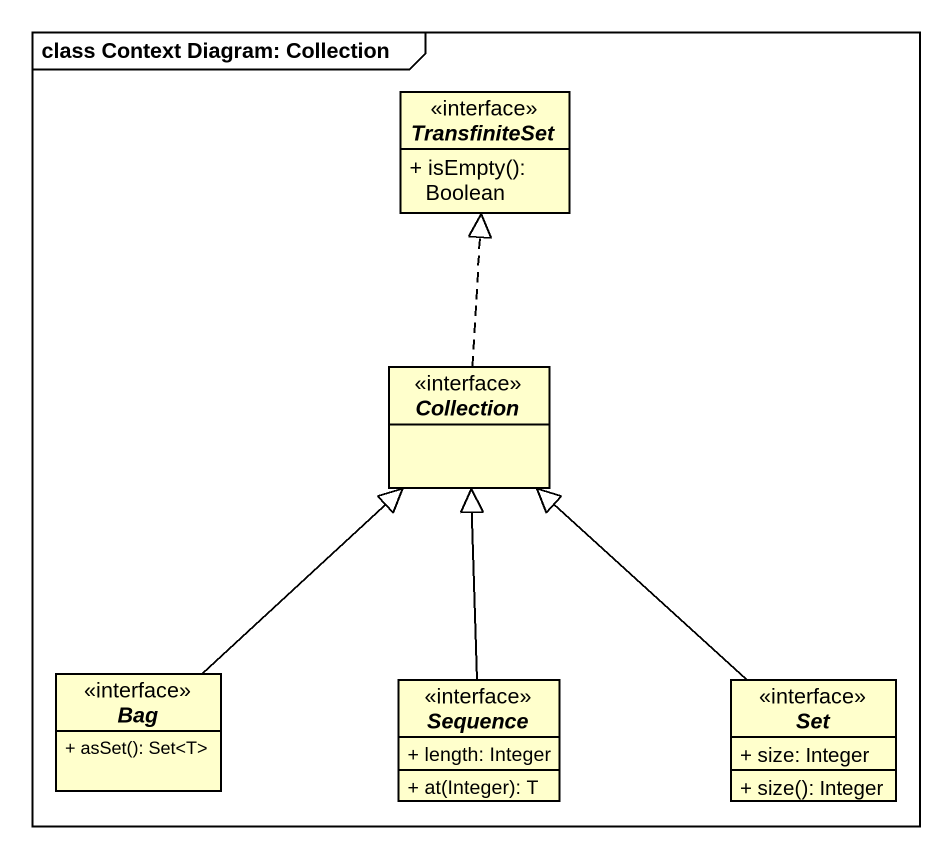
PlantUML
@startuml
mainframe class Context Diagram: Collection
hide circle
hide empty members
skinparam classAttributeIconSize 0
interface TransfiniteSet {
  + isEmpty(): Boolean
}
interface Collection
interface Bag {
  + asSet(): Set<T>
}
interface Sequence {
  + length: Integer
  + at(Integer): T
}
interface "Set" as Set_ {
  + size: Integer
  + size(): Integer
}
Collection .up.|> TransfiniteSet
Bag -up-|> Collection
Sequence -up-|> Collection
Set_ -up-|> Collection
@enduml
